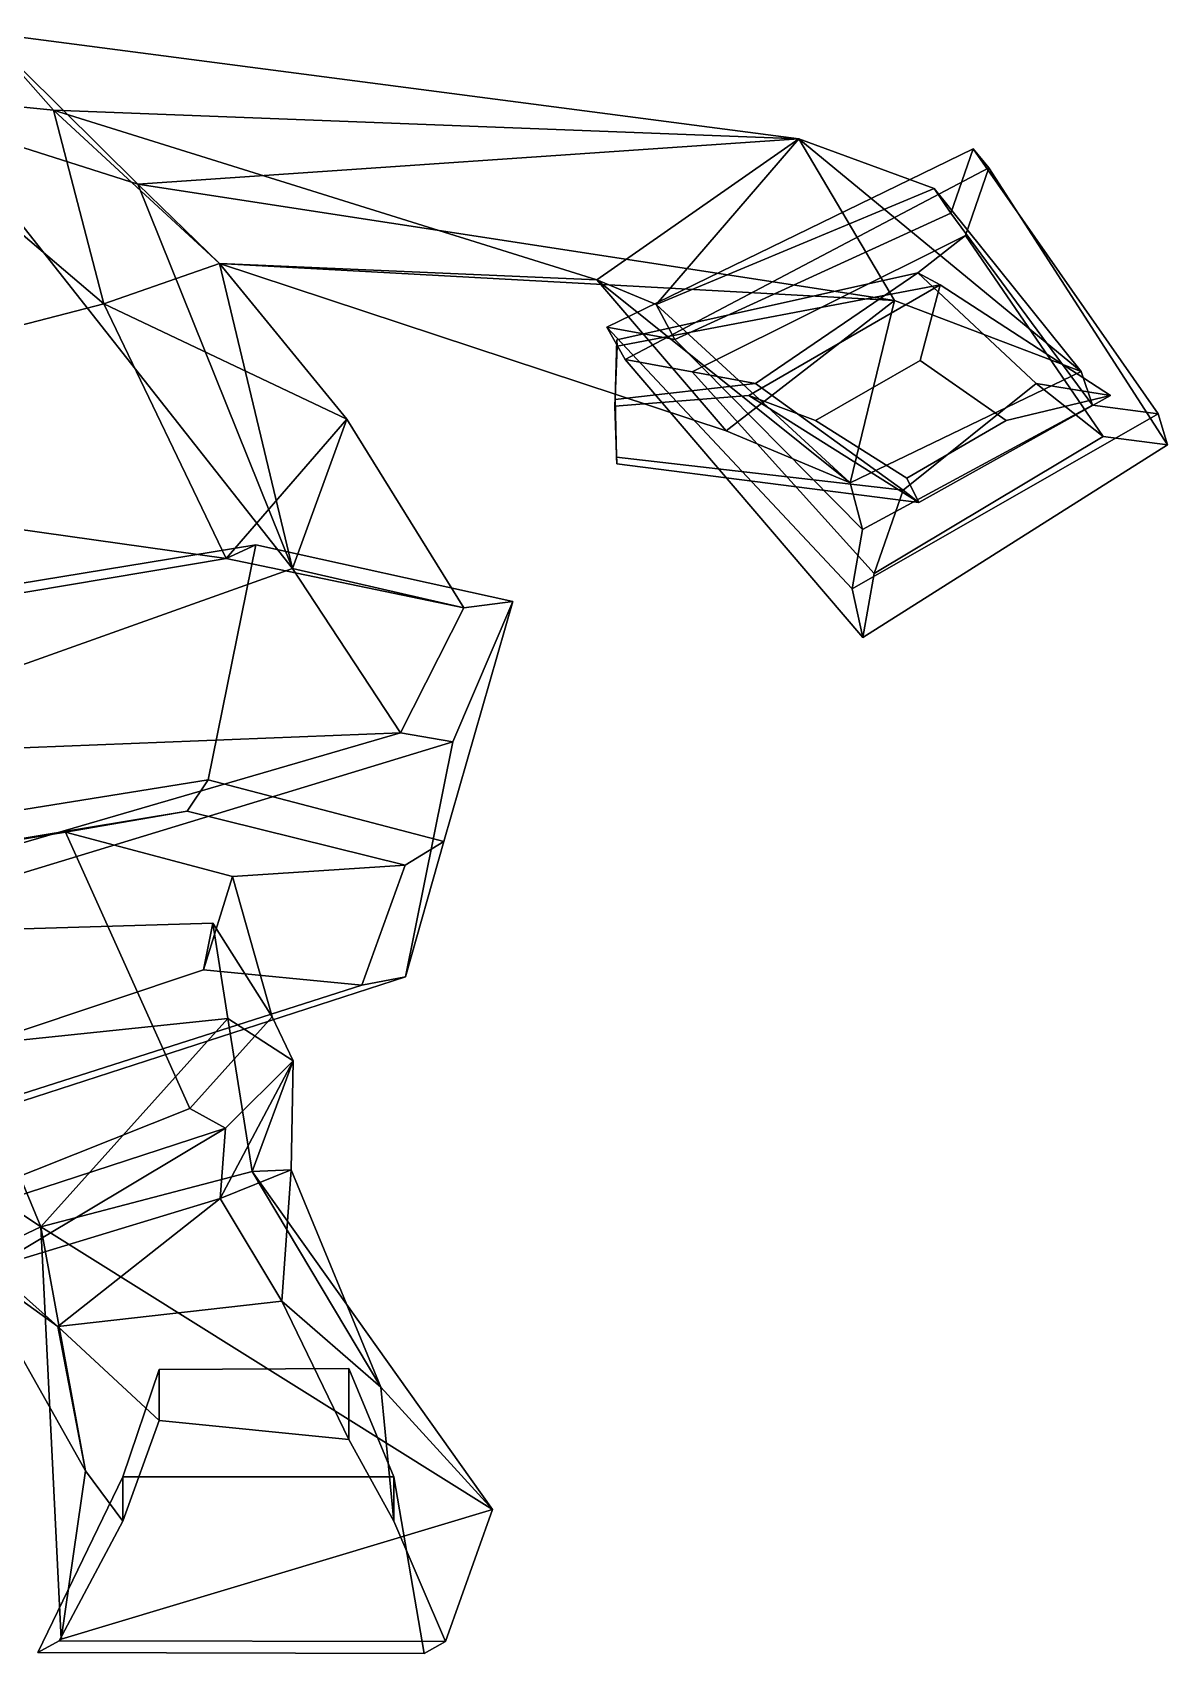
# Model space of a CAD drawing. Extents: x -246 to 247, y -156 to 281.
# Drawn here: x 43.8 to 247.1, y -155.7 to 134.7 of the extents above; entities that cross this region are included whole.
import ezdxf

# ---------------------------------------------------------------- set-up
doc = ezdxf.new("R2010")
doc.units = 0

msp = doc.modelspace()

# ---------------------------------------------------------------- linework, layer by layer
for points in [[(47.511108, 120.743904, 26.604164), (35.158363, 134.678085, -21.576078), (11.510999, 124.33197, 29.70813)], [(62.666523, 107.512146, -47.446968), (27.180422, 118.755867, -65.905045), (35.158363, 134.678085, -21.576078)], [(47.511108, 120.743904, 26.604164), (181.062744, 115.644661, 15.526751), (35.158363, 134.678085, -21.576078)], [(62.666523, 107.512146, -47.446968), (35.158363, 134.678085, -21.576078), (181.062744, 115.644661, 15.526751)], [(-49.890488, 58.555176, 99.705849), (56.565361, 86.044342, 80.110474), (11.510999, 124.33197, 29.70813)], [(56.565361, 86.044342, 80.110474), (47.511108, 120.743904, 26.604164), (11.510999, 124.33197, 29.70813)], [(56.565361, 86.044342, 80.110474), (77.255219, 93.281616, -7.818821), (47.511108, 120.743904, 26.604164)], [(77.255219, 93.281616, -7.818821), (144.863724, 90.347351, 45.537708), (47.511108, 120.743904, 26.604164)], [(47.511108, 120.743904, 26.604164), (144.863724, 90.347351, 45.537708), (181.062744, 115.644661, 15.526751)], [(90.327675, 38.652893, -67.447098), (-4.95259, 4.68647, -114.826088), (27.180422, 118.755867, -65.905045)], [(90.327675, 38.652893, -67.447098), (27.180422, 118.755867, -65.905045), (62.666523, 107.512146, -47.446968)], [(62.666523, 107.512146, -47.446968), (181.062744, 115.644661, 15.526751), (198.176163, 86.684364, -11.309868)], [(155.509415, 85.937904, 62.767063), (181.062744, 115.644661, 15.526751), (144.863724, 90.347351, 45.537708)], [(146.667465, 81.896141, 100.521858), (149.951538, 76.063263, 133.888535), (215.074783, 110.404816, 135.115967), (212.316147, 113.809471, 102.061417)], [(146.667465, 81.896141, 100.521858), (212.316147, 113.809471, 102.061417), (208.279831, 102.274055, 100.068977), (158.869507, 79.657974, 99.188438)], [(155.509415, 85.937904, 62.767063), (205.317001, 106.708366, 63.252754), (181.062744, 115.644661, 15.526751)], [(231.637161, 73.960526, 54.841671), (198.176163, 86.684364, -11.309868), (181.062744, 115.644661, 15.526751)], [(231.637161, 73.960526, 54.841671), (181.062744, 115.644661, 15.526751), (205.317001, 106.708366, 63.252754)], [(245.424667, 66.358398, 90.240593), (233.685562, 67.886971, 91.399597), (208.279831, 102.274055, 100.068977), (212.316147, 113.809471, 102.061417)], [(247.12114, 60.775322, 123.772545), (245.424667, 66.358398, 90.240593), (212.316147, 113.809471, 102.061417), (215.074783, 110.404816, 135.115967)], [(149.951538, 76.063263, 133.888535), (161.950485, 73.899605, 132.584671), (210.93161, 98.305313, 133.019501), (215.074783, 110.404816, 135.115967)], [(247.12114, 60.775322, 123.772545), (215.074783, 110.404816, 135.115967), (210.93161, 98.305313, 133.019501), (235.563812, 62.317818, 124.921043)], [(90.327675, 38.652893, -67.447098), (62.666523, 107.512146, -47.446968), (77.255219, 93.281616, -7.818821)], [(77.255219, 93.281616, -7.818821), (62.666523, 107.512146, -47.446968), (198.176163, 86.684364, -11.309868)], [(205.317001, 106.708366, 63.252754), (155.509415, 85.937904, 62.767063), (158.869507, 79.657974, 99.188438), (208.279831, 102.274055, 100.068977)], [(233.685562, 67.886971, 91.399597), (231.637161, 73.960526, 54.841671), (205.317001, 106.708366, 63.252754), (208.279831, 102.274055, 100.068977)], [(173.27359, 71.801552, 117.270477), (202.399612, 91.616417, 117.967644), (210.93161, 98.305313, 133.019501), (161.950485, 73.899605, 132.584671)], [(223.582199, 71.801552, 117.270477), (235.563812, 62.317818, 124.921043), (210.93161, 98.305313, 133.019501), (202.399612, 91.616417, 117.967644)], [(56.565361, 86.044342, 80.110474), (100.097321, 65.415054, 1.562965), (77.255219, 93.281616, -7.818821)], [(100.097321, 65.415054, 1.562965), (90.327675, 38.652893, -67.447098), (77.255219, 93.281616, -7.818821)], [(168.02356, 63.331944, 12.983337), (144.863724, 90.347351, 45.537708), (77.255219, 93.281616, -7.818821)], [(168.02356, 63.331944, 12.983337), (77.255219, 93.281616, -7.818821), (198.176163, 86.684364, -11.309868)], [(190.245956, 53.970127, 53.896889), (144.863724, 90.347351, 45.537708), (168.02356, 63.331944, 12.983337)], [(190.245956, 53.970127, 53.896889), (155.509415, 85.937904, 62.767063), (144.863724, 90.347351, 45.537708)], [(148.159927, 68.921791, 153.597961), (148.451172, 79.621834, 153.869873), (202.399612, 91.616417, 117.967644), (173.27359, 71.801552, 117.270477)], [(148.491119, 78.447037, 167.1409), (206.393738, 89.44091, 151.995941), (202.399612, 91.616417, 117.967644), (148.451172, 79.621834, 153.869873)], [(236.896637, 69.622917, 151.347656), (223.582199, 71.801552, 117.270477), (202.399612, 91.616417, 117.967644), (206.393738, 89.44091, 151.995941)], [(148.071701, 67.745331, 166.888092), (172.084656, 69.622917, 166.612457), (206.393738, 89.44091, 151.995941), (148.491119, 78.447037, 167.1409)], [(184.03537, 65.181305, 221.560791), (202.826111, 75.908417, 221.513748), (206.393738, 89.44091, 151.995941), (172.084656, 69.622917, 166.612457)], [(218.22673, 65.181305, 210.112213), (236.896637, 69.622917, 151.347656), (206.393738, 89.44091, 151.995941), (202.826111, 75.908417, 221.513748)], [(78.462334, 40.432728, 96.500328), (56.565361, 86.044342, 80.110474), (-49.890488, 58.555176, 99.705849)], [(78.462334, 40.432728, 96.500328), (100.097321, 65.415054, 1.562965), (56.565361, 86.044342, 80.110474)], [(155.509415, 85.937904, 62.767063), (190.245956, 53.970127, 53.896889), (192.467453, 45.611214, 89.989159), (158.869507, 79.657974, 99.188438)], [(190.245956, 53.970127, 53.896889), (168.02356, 63.331944, 12.983337), (198.176163, 86.684364, -11.309868)], [(190.245956, 53.970127, 53.896889), (198.176163, 86.684364, -11.309868), (231.637161, 73.960526, 54.841671)], [(190.61264, 35.004787, 88.02179), (192.540451, 26.285103, 121.857765), (149.951538, 76.063263, 133.888535), (146.667465, 81.896141, 100.521858)], [(190.61264, 35.004787, 88.02179), (146.667465, 81.896141, 100.521858), (158.869507, 79.657974, 99.188438), (192.467453, 45.611214, 89.989159)], [(148.071701, 67.745331, 166.888092), (148.491119, 78.447037, 167.1409), (148.451172, 79.621834, 153.869873), (148.159927, 68.921791, 153.597961)], [(192.540451, 26.285103, 121.857765), (194.559692, 37.738766, 123.981102), (161.950485, 73.899605, 132.584671), (149.951538, 76.063263, 133.888535)], [(200.423996, 54.813236, 221.750931), (218.22673, 65.181305, 210.112213), (202.826111, 75.908417, 221.513748), (184.03537, 65.181305, 221.560791)], [(199.751801, 52.658203, 116.733826), (173.27359, 71.801552, 117.270477), (161.950485, 73.899605, 132.584671), (194.559692, 37.738766, 123.981102)], [(190.245956, 53.970127, 53.896889), (231.637161, 73.960526, 54.841671), (233.685562, 67.886971, 91.399597), (192.467453, 45.611214, 89.989159)], [(148.424698, 58.5844, 153.388672), (148.159927, 68.921791, 153.597961), (173.27359, 71.801552, 117.270477), (199.751801, 52.658203, 116.733826)], [(199.751801, 52.658203, 116.733826), (194.559692, 37.738766, 123.981102), (235.563812, 62.317818, 124.921043), (223.582199, 71.801552, 117.270477)], [(202.580856, 50.476036, 150.866348), (199.751801, 52.658203, 116.733826), (223.582199, 71.801552, 117.270477), (236.896637, 69.622917, 151.347656)], [(148.452988, 57.40601, 166.700348), (202.580856, 50.476036, 150.866348), (172.084656, 69.622917, 166.612457), (148.071701, 67.745331, 166.888092)], [(148.452988, 57.40601, 166.700348), (148.071701, 67.745331, 166.888092), (148.159927, 68.921791, 153.597961), (148.424698, 58.5844, 153.388672)], [(200.423996, 54.813236, 221.750931), (184.03537, 65.181305, 221.560791), (172.084656, 69.622917, 166.612457), (202.580856, 50.476036, 150.866348)], [(190.61264, 35.004787, 88.02179), (192.467453, 45.611214, 89.989159), (233.685562, 67.886971, 91.399597), (245.424667, 66.358398, 90.240593)], [(200.423996, 54.813236, 221.750931), (202.580856, 50.476036, 150.866348), (236.896637, 69.622917, 151.347656), (218.22673, 65.181305, 210.112213)], [(78.462334, 40.432728, 96.500328), (121.075615, 31.572758, 21.758112), (100.097321, 65.415054, 1.562965)], [(121.075615, 31.572758, 21.758112), (90.327675, 38.652893, -67.447098), (100.097321, 65.415054, 1.562965)], [(190.61264, 35.004787, 88.02179), (245.424667, 66.358398, 90.240593), (247.12114, 60.775322, 123.772545), (192.540451, 26.285103, 121.857765)], [(192.540451, 26.285103, 121.857765), (247.12114, 60.775322, 123.772545), (235.563812, 62.317818, 124.921043), (194.559692, 37.738766, 123.981102)], [(78.462334, 40.432728, 96.500328), (-49.890488, 58.555176, 99.705849), (-41.304329, 20.336414, 112.046295)], [(148.452988, 57.40601, 166.700348), (148.424698, 58.5844, 153.388672), (199.751801, 52.658203, 116.733826), (202.580856, 50.476036, 150.866348)], [(-35.774334, -17.039515, 146.180054), (75.260262, 0.792411, 124.855072), (83.783859, 42.879749, 106.702805), (-43.62944, 21.98572, 125.386559)], [(-43.62944, 21.98572, 125.386559), (83.783859, 42.879749, 106.702805), (78.462334, 40.432728, 96.500328), (-41.304329, 20.336414, 112.046295)], [(83.783859, 42.879749, 106.702805), (75.260262, 0.792411, 124.855072), (117.491112, -10.248033, 41.023598), (129.813217, 32.715561, 23.403786)], [(129.813217, 32.715561, 23.403786), (121.075615, 31.572758, 21.758112), (78.462334, 40.432728, 96.500328), (83.783859, 42.879749, 106.702805)], [(109.717758, 9.224244, -65.033646), (-4.95259, 4.68647, -114.826088), (90.327675, 38.652893, -67.447098)], [(121.075615, 31.572758, 21.758112), (109.717758, 9.224244, -65.033646), (90.327675, 38.652893, -67.447098)], [(119.102493, 7.614151, -75.830574), (109.717758, 9.224244, -65.033646), (121.075615, 31.572758, 21.758112), (129.813217, 32.715561, 23.403786)], [(117.491112, -10.248033, 41.023598), (110.578896, -34.473179, -57.67831), (119.102493, 7.614151, -75.830574), (129.813217, 32.715561, 23.403786)], [(109.717758, 9.224244, -65.033646), (1.376622, -22.293291, -112.557022), (-4.95259, 4.68647, -114.826088)], [(119.102493, 7.614151, -75.830574), (5.442311, -27.013639, -128.337051), (1.376622, -22.293291, -112.557022), (109.717758, 9.224244, -65.033646)], [(110.578896, -34.473179, -57.67831), (13.318559, -66.058693, -107.541374), (5.442311, -27.013639, -128.337051), (119.102493, 7.614151, -75.830574)], [(-35.774334, -17.039515, 146.180054), (-32.766109, -22.082613, 134.648056), (71.510132, -4.812544, 116.570465), (75.260262, 0.792411, 124.855072)], [(75.260262, 0.792411, 124.855072), (71.510132, -4.812544, 116.570465), (110.548447, -14.497181, 41.327137), (117.491112, -10.248033, 41.023598)], [(-32.766109, -22.082613, 134.648056), (-29.476843, -21.445036, 109.927139), (49.698723, -8.596068, 94.459023), (71.510132, -4.812544, 116.570465)], [(71.510132, -4.812544, 116.570465), (49.698723, -8.596068, 94.459023), (79.620369, -16.540228, 34.536613), (110.548447, -14.497181, 41.327137)], [(-29.476843, -21.445036, 109.927139), (23.741449, -77.282135, 79.187454), (71.96991, -58.062592, 66.69294), (49.698723, -8.596068, 94.459023)], [(49.698723, -8.596068, 94.459023), (71.96991, -58.062592, 66.69294), (86.71347, -41.637741, 30.535683), (79.620369, -16.540228, 34.536613)], [(117.491112, -10.248033, 41.023598), (110.548447, -14.497181, 41.327137), (102.765549, -36.021027, -44.963501), (110.578896, -34.473179, -57.67831)], [(110.548447, -14.497181, 41.327137), (79.620369, -16.540228, 34.536613), (74.396194, -33.256462, -33.182194), (102.765549, -36.021027, -44.963501)], [(79.620369, -16.540228, 34.536613), (86.71347, -41.637741, 30.535683), (76.073135, -24.914278, -8.562448), (74.396194, -33.256462, -33.182194)], [(74.396194, -33.256462, -33.182194), (76.073135, -24.914278, -8.562448), (30.0541, -26.284731, -36.590076), (5.406001, -56.275497, -70.354027)], [(78.768059, -41.979729, 0.954675), (31.762604, -46.85091, -15.499681), (30.0541, -26.284731, -36.590076), (76.073135, -24.914278, -8.562448)], [(90.447205, -49.538605, 19.091421), (78.768059, -41.979729, 0.954675), (76.073135, -24.914278, -8.562448), (86.71347, -41.637741, 30.535683)], [(102.765549, -36.021027, -44.963501), (74.396194, -33.256462, -33.182194), (5.406001, -56.275497, -70.354027), (10.678928, -65.462425, -89.884163)], [(110.578896, -34.473179, -57.67831), (102.765549, -36.021027, -44.963501), (10.678928, -65.462425, -89.884163), (13.318559, -66.058693, -107.541374)], [(45.286011, -79.263641, -15.145222), (31.762604, -46.85091, -15.499681), (78.768059, -41.979729, 0.954675)], [(83.13945, -69.398262, 0.101704), (45.286011, -79.263641, -15.145222), (78.768059, -41.979729, 0.954675)], [(78.353432, -61.585114, 32.148945), (90.447205, -49.538605, 19.091421), (86.71347, -41.637741, 30.535683), (71.96991, -58.062592, 66.69294)], [(83.13945, -69.398262, 0.101704), (78.768059, -41.979729, 0.954675), (90.447205, -49.538605, 19.091421)], [(45.286011, -79.263641, -15.145222), (22.570688, -64.159988, 7.486165), (31.762604, -46.85091, -15.499681)], [(77.419746, -74.199837, 30.101227), (90.447205, -49.538605, 19.091421), (78.353432, -61.585114, 32.148945)], [(77.419746, -74.199837, 30.101227), (90.130371, -69.060455, 17.398121), (90.447205, -49.538605, 19.091421)], [(90.130371, -69.060455, 17.398121), (83.13945, -69.398262, 0.101704), (90.447205, -49.538605, 19.091421)], [(31.12472, -77.013039, 32.491516), (78.353432, -61.585114, 32.148945), (71.96991, -58.062592, 66.69294), (23.741449, -77.282135, 79.187454)], [(36.486465, -86.650688, 31.007889), (78.353432, -61.585114, 32.148945), (31.12472, -77.013039, 32.491516)], [(36.486465, -86.650688, 31.007889), (77.419746, -74.199837, 30.101227), (78.353432, -61.585114, 32.148945)], [(32.130161, -85.488937, 6.841282), (22.570688, -64.159988, 7.486165), (45.286011, -79.263641, -15.145222)], [(126.153923, -129.902527, 5.276531), (45.286011, -79.263641, -15.145222), (83.13945, -69.398262, 0.101704)], [(88.462212, -92.600876, 27.713825), (90.130371, -69.060455, 17.398121), (77.419746, -74.199837, 30.101227)], [(106.166534, -107.994957, 20.179396), (83.13945, -69.398262, 0.101704), (90.130371, -69.060455, 17.398121)], [(126.153923, -129.902527, 5.276531), (83.13945, -69.398262, 0.101704), (106.166534, -107.994957, 20.179396)], [(106.166534, -107.994957, 20.179396), (90.130371, -69.060455, 17.398121), (88.462212, -92.600876, 27.713825)], [(48.329117, -97.157486, 29.568968), (77.419746, -74.199837, 30.101227), (36.486465, -86.650688, 31.007889)], [(88.462212, -92.600876, 27.713825), (77.419746, -74.199837, 30.101227), (48.329117, -97.157486, 29.568968)], [(53.291882, -122.977394, 11.998626), (32.130161, -85.488937, 6.841282), (45.286011, -79.263641, -15.145222)], [(48.900208, -153.125763, -8.201433), (53.291882, -122.977394, 11.998626), (45.286011, -79.263641, -15.145222)], [(48.900208, -153.125763, -8.201433), (45.286011, -79.263641, -15.145222), (126.153923, -129.902527, 5.276531)], [(48.329117, -97.157486, 29.568968), (36.486465, -86.650688, 31.007889), (32.130161, -85.488937, 6.841282)], [(53.291882, -122.977394, 11.998626), (48.329117, -97.157486, 29.568968), (32.130161, -85.488937, 6.841282)], [(48.329117, -97.157486, 29.568968), (66.459869, -114.008324, 58.334312), (100.449814, -117.397629, 58.334312), (88.462212, -92.600876, 27.713825)], [(106.166534, -107.994957, 20.179396), (88.462212, -92.600876, 27.713825), (100.449814, -117.397629, 58.334312), (108.523766, -131.99234, 66.348335)], [(53.291882, -122.977394, 11.998626), (59.954266, -131.99234, 66.348335), (66.459869, -114.008324, 58.334312), (48.329117, -97.157486, 29.568968)], [(59.954266, -124.095078, 127.025871), (108.523766, -124.095078, 127.025871), (100.449814, -104.660187, 111.761078), (66.459869, -104.834747, 111.761078)], [(59.954266, -124.095078, 127.025871), (66.459869, -104.834747, 111.761078), (66.459869, -114.008324, 58.334312), (59.954266, -131.99234, 66.348335)], [(66.459869, -104.834747, 111.761078), (100.449814, -104.660187, 111.761078), (100.449814, -117.397629, 58.334312), (66.459869, -114.008324, 58.334312)], [(108.523766, -124.095078, 127.025871), (108.523766, -131.99234, 66.348335), (100.449814, -117.397629, 58.334312), (100.449814, -104.660187, 111.761078)], [(126.153923, -129.902527, 5.276531), (106.166534, -107.994957, 20.179396), (108.523766, -131.99234, 66.348335), (117.776535, -153.55986, 58.715942)], [(44.739567, -155.557831, 127.025871), (113.96035, -155.732407, 127.025871), (108.523766, -124.095078, 127.025871), (59.954266, -124.095078, 127.025871)], [(44.739567, -155.557831, 127.025871), (59.954266, -124.095078, 127.025871), (59.954266, -131.99234, 66.348335), (48.555759, -153.460114, 54.899738)], [(48.900208, -153.125763, -8.201433), (48.555759, -153.460114, 54.899738), (59.954266, -131.99234, 66.348335), (53.291882, -122.977394, 11.998626)], [(113.96035, -155.732407, 127.025871), (117.776535, -153.55986, 58.715942), (108.523766, -131.99234, 66.348335), (108.523766, -124.095078, 127.025871)], [(126.153923, -129.902527, 5.276531), (117.776535, -153.55986, 58.715942), (48.555759, -153.460114, 54.899738), (48.900208, -153.125763, -8.201433)], [(113.96035, -155.732407, 127.025871), (44.739567, -155.557831, 127.025871), (48.555759, -153.460114, 54.899738), (117.776535, -153.55986, 58.715942)]]:
    msp.add_3dface(points)

doc.saveas('drawing.dxf')
